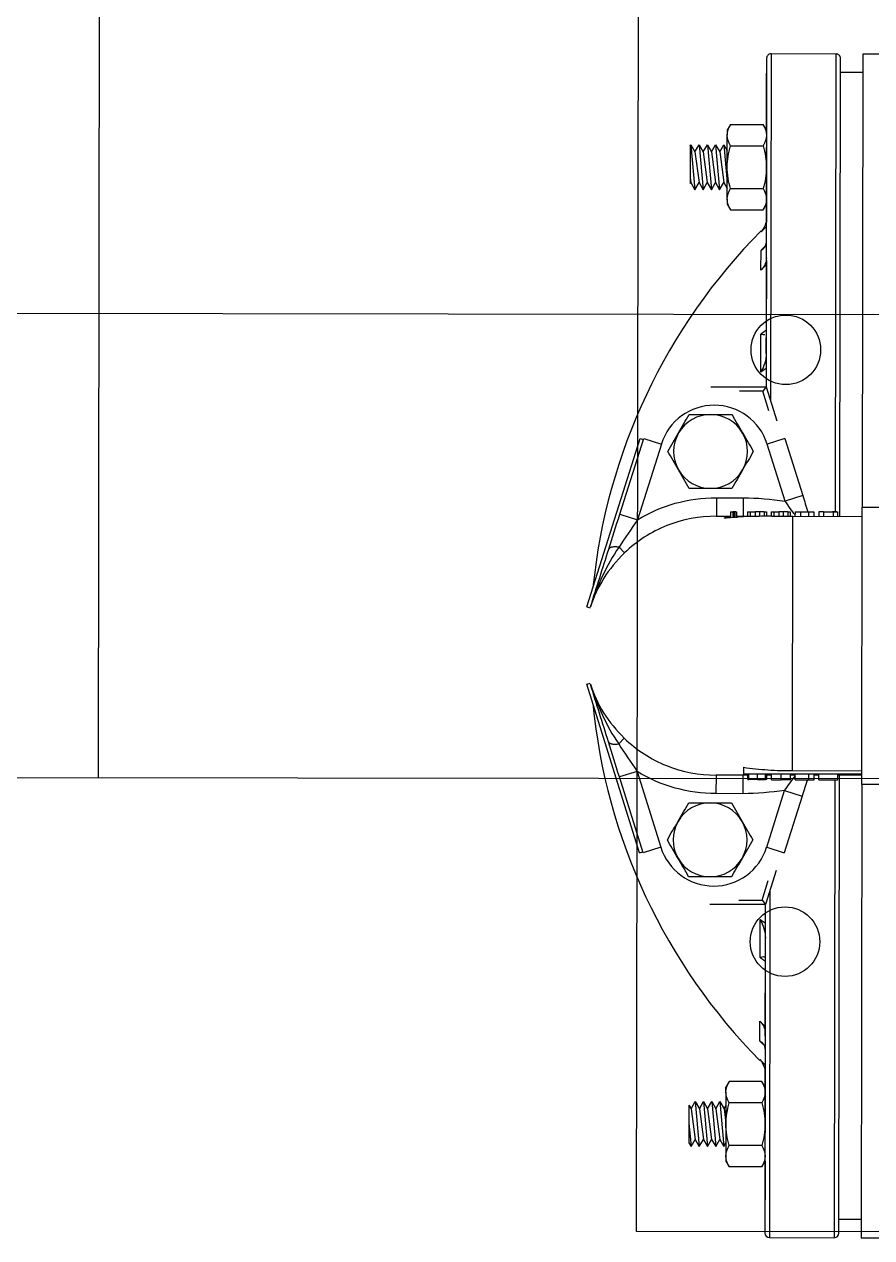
# Model space of a CAD drawing. Header units: inches. Extents: x 12 to 407, y 13 to 268.
# Drawn here: x 72.4129 to 72.559, y 226.5231 to 226.7322 of the extents above; entities that cross this region are included whole.
import ezdxf

# ---------------------------------------------------------------- set-up
doc = ezdxf.new("R2010")
doc.units = ezdxf.units.IN
doc.header["$MEASUREMENT"] = 0
doc.layers.add('SITE_20200109$0$22', color=40, linetype='Continuous')

# ---------------------------------------------------------------- blocks, each defined once
blk = doc.blocks.new('SITE_20200109$0$A$C3D8971C')
at = {"color": 9, "linetype": 'Continuous', "extrusion": (0, 1, 0)}
for p, q in [((-639.7, -750.89), (-610.69, -741.77)), ((-610.69, -741.77), (-610.51, -742.35)), ((-597.31, -741.77), (-597.49, -742.35)), ((-597.31, -741.77), (-568.3, -750.89)), ((-639.7, -751.53), (-626.64, -747.42)), ((-625.68, -750.47), (-626.64, -747.42)), ((-619.96, -748.26), (-620.95, -747.3)), ((-587.05, -747.3), (-588.04, -748.26)), ((-581.36, -747.42), (-582.32, -750.47)), ((-581.36, -747.42), (-568.3, -751.53)), ((-625.68, -750.47), (-638.74, -754.57)), ((-569.26, -754.57), (-582.32, -750.47)), ((-639.7, -750.89), (-639.52, -751.47)), ((-638.74, -754.57), (-639.7, -751.53)), ((-568.3, -751.53), (-569.26, -754.57)), ((-568.3, -750.89), (-568.48, -751.47)), ((-689.68, -759.49), (-690.33, -759.86)), ((-686.26, -759.49), (-690.33, -759.86)), ((-690.33, -759.86), (-689.1, -760.57)), ((-689.1, -760.57), (-690.33, -761.28)), ((-682.58, -760.57), (-690.33, -761.28)), ((-683.17, -759.49), (-689.68, -759.49)), ((-683.81, -759.86), (-689.1, -760.57)), ((-683.17, -759.49), (-683.81, -759.86)), ((-683.81, -759.86), (-682.58, -760.57)), ((-682.58, -760.57), (-683.81, -761.28)), ((-524.19, -759.59), (-525.42, -760.3)), ((-517.67, -759.59), (-525.42, -760.3)), ((-525.42, -760.3), (-524.19, -761.01)), ((-524.19, -761.01), (-525.42, -761.72)), ((-517.67, -761.01), (-525.42, -761.72)), ((-524.37, -759.49), (-524.19, -759.59)), ((-517.86, -759.49), (-524.37, -759.49)), ((-523.39, -759.49), (-524.19, -759.59)), ((-518.9, -760.3), (-524.19, -761.01)), ((-517.67, -759.59), (-518.9, -760.3)), ((-518.9, -760.3), (-517.67, -761.01)), ((-517.67, -761.01), (-518.9, -761.72)), ((-517.86, -759.49), (-517.67, -759.59)), ((-517.67, -759.49), (-517.86, -759.49)), ((-690.33, -761.28), (-689.1, -761.99)), ((-689.1, -761.99), (-690.33, -762.69)), ((-682.58, -761.99), (-690.33, -762.69)), ((-690.33, -762.69), (-689.1, -763.4)), ((-683.81, -761.28), (-689.1, -761.99)), ((-683.81, -762.69), (-689.1, -763.4)), ((-683.81, -761.28), (-682.58, -761.99)), ((-682.58, -761.99), (-683.81, -762.69)), ((-683.81, -762.69), (-682.58, -763.4)), ((-648.62, -763.06), (-648.61, -763.06)), ((-648.62, -772.62), (-648.62, -763.06)), ((-559.37, -763.06), (-559.39, -763.06)), ((-559.37, -763.06), (-559.37, -772.62)), ((-525.42, -761.72), (-524.19, -762.43)), ((-524.19, -762.43), (-525.42, -763.14)), ((-517.67, -762.43), (-525.42, -763.14)), ((-525.42, -763.14), (-524.19, -763.85)), ((-518.9, -761.72), (-524.19, -762.43)), ((-518.9, -763.14), (-524.19, -763.85)), ((-518.9, -761.72), (-517.67, -762.43)), ((-517.67, -762.43), (-518.9, -763.14)), ((-518.9, -763.14), (-517.67, -763.85)), ((-689.1, -763.4), (-690.33, -764.11)), ((-682.58, -763.4), (-690.33, -764.11)), ((-690.33, -764.11), (-689.1, -764.82)), ((-689.1, -764.82), (-690.33, -765.53)), ((-682.58, -764.82), (-690.33, -765.53)), ((-683.81, -764.11), (-689.1, -764.82)), ((-682.58, -763.4), (-683.81, -764.11)), ((-683.81, -764.11), (-682.58, -764.82)), ((-682.58, -764.82), (-683.81, -765.53)), ((-629.5, -768.68), (-629.5, -764.07)), ((-626.31, -764.07), (-629.5, -764.07)), ((-626.31, -769.57), (-626.31, -764.07)), ((-578.5, -764.07), (-581.69, -764.07)), ((-581.69, -764.07), (-581.69, -765.48)), ((-578.5, -764.07), (-578.5, -768.68)), ((-524.19, -763.85), (-525.42, -764.56)), ((-517.67, -763.85), (-525.42, -764.56)), ((-525.42, -764.56), (-524.19, -765.27)), ((-524.19, -765.27), (-525.22, -765.86)), ((-518.9, -764.56), (-524.19, -765.27)), ((-517.67, -765.27), (-524.19, -765.86)), ((-517.67, -763.85), (-518.9, -764.56)), ((-518.9, -764.56), (-517.67, -765.27)), ((-517.67, -765.27), (-518.7, -765.86)), ((-692.83, -765.86), (-693.82, -766.43)), ((-693.82, -772.05), (-693.82, -766.43)), ((-691.98, -765.86), (-692.83, -765.86)), ((-686.46, -765.86), (-691.98, -765.86)), ((-690.33, -765.53), (-689.76, -765.86)), ((-690.14, -772.05), (-690.14, -766.43)), ((-680.94, -765.86), (-686.46, -765.86)), ((-683.81, -765.53), (-686.29, -765.86)), ((-683.81, -765.53), (-683.24, -765.86)), ((-682.78, -772.05), (-682.78, -766.43)), ((-680.94, -765.86), (-680.08, -765.86)), ((-679.1, -766.43), (-680.08, -765.86)), ((-679.1, -772.05), (-679.1, -766.43)), ((-582.05, -765.48), (-581.94, -765.48)), ((-581.94, -766.5), (-581.94, -765.48)), ((-580.92, -766.5), (-581.94, -766.5)), ((-580.92, -766.92), (-581.94, -766.92)), ((-580.92, -767.14), (-581.94, -767.14)), ((-580.92, -767.44), (-581.94, -767.44)), ((-581.79, -765.48), (-581.69, -765.48)), ((-581.69, -765.48), (-581.69, -766.5)), ((-580.92, -766.5), (-580.92, -766.92)), ((-580.92, -767.14), (-580.92, -766.92)), ((-580.92, -767.44), (-580.92, -767.14)), ((-580.92, -767.44), (-580.92, -767.53)), ((-527.92, -765.86), (-528.9, -766.43)), ((-528.9, -766.43), (-528.9, -772.05)), ((-527.06, -765.86), (-527.92, -765.86)), ((-527.06, -765.86), (-521.54, -765.86)), ((-525.22, -766.43), (-525.22, -772.05)), ((-521.54, -765.86), (-516.02, -765.86)), ((-517.86, -766.43), (-517.86, -772.05)), ((-515.17, -765.86), (-516.02, -765.86)), ((-514.18, -766.43), (-515.17, -765.86)), ((-514.18, -766.43), (-514.18, -772.05)), ((-647.86, -768.04), (-647.86, -772.05)), ((-626.31, -768.68), (-629.5, -768.68)), ((-627.08, -769.57), (-626.06, -769.57)), ((-627.08, -769.57), (-627.08, -769.74)), ((-624.96, -768.79), (-626.06, -768.79)), ((-626.06, -768.79), (-626.06, -789.19)), ((-580.92, -767.53), (-581.94, -767.53)), ((-580.92, -769.46), (-581.79, -769.46)), ((-581.69, -767.53), (-581.69, -769.46)), ((-578.5, -768.68), (-581.69, -768.68)), ((-580.92, -769.46), (-580.92, -769.89)), ((-560.14, -772.05), (-560.14, -768.04)), ((-675.48, -771.7), (-675.33, -771.7)), ((-672.16, -771.7), (-668.7, -771.7)), ((-657.72, -771.7), (-651.16, -771.7)), ((-627.08, -771.2), (-627.08, -769.74)), ((-627.08, -769.74), (-626.06, -769.74)), ((-627.08, -771.2), (-626.06, -771.2)), ((-627.08, -771.2), (-627.08, -772.62)), ((-580.92, -769.89), (-581.77, -769.89)), ((-580.92, -770.75), (-581.73, -770.75)), ((-580.92, -771.48), (-581.7, -771.48)), ((-580.92, -769.89), (-580.92, -770.75)), ((-580.92, -771.48), (-580.92, -770.75)), ((-580.92, -772.29), (-580.92, -771.48)), ((-556.84, -771.7), (-550.28, -771.7)), ((-539.3, -771.7), (-535.84, -771.7)), ((-532.67, -771.7), (-532.52, -771.7)), ((-706, -773.38), (-706, -784.6)), ((-646.15, -773.38), (-706, -773.38)), ((-705.23, -772.62), (-648.63, -772.62)), ((-702.69, -772.62), (-702.69, -772.62)), ((-692.83, -772.62), (-699.5, -772.62)), ((-693.82, -772.05), (-692.83, -772.62)), ((-682.8, -772.62), (-687.89, -772.62)), ((-676.89, -772.62), (-682.8, -772.62)), ((-680.08, -772.62), (-679.1, -772.05)), ((-670.83, -772.62), (-676.89, -772.62)), ((-670.4, -772.62), (-657.08, -772.62)), ((-647.86, -772.05), (-648.62, -772.62)), ((-642.74, -774.44), (-648.62, -772.62)), ((-647.86, -772.05), (-644.48, -773.1)), ((-638.74, -772.82), (-639.7, -775.86)), ((-638.74, -772.82), (-628.93, -775.9)), ((-627.08, -772.83), (-627.08, -772.62)), ((-627.08, -772.62), (-626.06, -772.62)), ((-627.08, -772.83), (-626.06, -772.83)), ((-627.08, -773.65), (-626.06, -773.65)), ((-627.08, -773.65), (-627.08, -775.28)), ((-626.31, -773.65), (-626.31, -772.83)), ((-580.92, -772.29), (-581.7, -772.29)), ((-580.92, -772.72), (-581.69, -772.72)), ((-580.92, -773.54), (-581.69, -773.54)), ((-581.69, -773.65), (-581.69, -777.23)), ((-580.92, -772.29), (-580.92, -772.72)), ((-580.92, -773.54), (-580.92, -773.97)), ((-579.07, -775.9), (-569.26, -772.82)), ((-568.3, -775.86), (-569.26, -772.82)), ((-559.37, -772.62), (-565.26, -774.44)), ((-563.52, -773.1), (-560.14, -772.05)), ((-502, -773.38), (-561.85, -773.38)), ((-559.37, -772.62), (-560.14, -772.05)), ((-502.76, -772.62), (-559.37, -772.62)), ((-537.6, -772.62), (-550.92, -772.62)), ((-537.17, -772.62), (-531.11, -772.62)), ((-531.11, -772.62), (-525.2, -772.62)), ((-528.9, -772.05), (-527.92, -772.62)), ((-525.2, -772.62), (-520.11, -772.62)), ((-515.17, -772.62), (-514.18, -772.05)), ((-515.17, -772.62), (-508.5, -772.62)), ((-505.31, -772.62), (-505.31, -772.62)), ((-502, -784.6), (-502, -773.38)), ((-629.89, -778.94), (-639.7, -775.86)), ((-627.08, -776.91), (-627.08, -775.28)), ((-627.08, -775.28), (-626.06, -775.28)), ((-580.92, -773.97), (-581.69, -773.97)), ((-580.92, -774.83), (-581.69, -774.83)), ((-580.92, -775.56), (-581.69, -775.56)), ((-580.92, -773.97), (-580.92, -774.83)), ((-580.92, -775.56), (-580.92, -774.83)), ((-580.92, -776.37), (-580.92, -775.56)), ((-568.3, -775.86), (-578.11, -778.94)), ((-628.93, -775.9), (-629.89, -778.94)), ((-627.08, -776.91), (-626.06, -776.91)), ((-627.08, -777.73), (-627.08, -780.09)), ((-627.08, -777.73), (-626.06, -777.73)), ((-626.31, -777.23), (-626.31, -776.91)), ((-626.31, -777.23), (-626.3, -777.23)), ((-626.31, -777.73), (-626.31, -777.23)), ((-626.3, -777.73), (-626.3, -777.23)), ((-625.52, -777.23), (-625.52, -789.19)), ((-625.52, -777.23), (-581.69, -777.23)), ((-580.92, -776.37), (-581.69, -776.37)), ((-580.92, -776.8), (-581.69, -776.8)), ((-581.69, -777.23), (-581.69, -789.19)), ((-580.92, -777.62), (-581.69, -777.62)), ((-580.92, -776.37), (-580.92, -776.8)), ((-580.92, -777.62), (-580.92, -778.56)), ((-578.11, -778.94), (-579.07, -775.9)), ((-580.92, -778.56), (-581.69, -778.56)), ((-580.92, -779.94), (-581.69, -779.94)), ((-580.92, -778.56), (-580.92, -779.94)), ((-580.92, -779.94), (-580.92, -780.88)), ((-627.08, -780.09), (-626.06, -780.09)), ((-627.08, -780.09), (-627.08, -780.99)), ((-627.08, -780.99), (-626.06, -780.99)), ((-627.08, -781.81), (-626.06, -781.81)), ((-627.08, -781.81), (-627.08, -785.07)), ((-626.31, -781.81), (-626.31, -780.99)), ((-626.3, -781.81), (-626.3, -780.99)), ((-580.92, -780.88), (-581.69, -780.88)), ((-580.92, -781.7), (-581.69, -781.7)), ((-580.92, -782.51), (-580.92, -781.7)), ((-627.08, -784.21), (-627.08, -785.07)), ((-580.92, -782.51), (-581.69, -782.51)), ((-580.92, -784.19), (-581.69, -784.19)), ((-580.92, -782.51), (-580.92, -784.19)), ((-580.92, -784.83), (-580.92, -784.1)), ((-580.92, -784.19), (-580.92, -784.96)), ((-706, -784.6), (-627.08, -784.6)), ((-705.23, -785.37), (-626.32, -785.37)), ((-702.81, -785.37), (-702.81, -789.19)), ((-627.08, -785.07), (-626.06, -785.07)), ((-626.31, -789.19), (-626.31, -785.07)), ((-626.3, -789.19), (-626.3, -785.07)), ((-580.92, -784.96), (-581.69, -784.96)), ((-581.68, -785.37), (-502.76, -785.37)), ((-580.92, -784.6), (-502, -784.6)), ((-505.19, -789.19), (-505.19, -785.37)), ((-706, -789.19), (-706, -792.56)), ((-627.91, -789.19), (-706, -789.19)), ((-627.91, -821.07), (-627.91, -789.19)), ((-627.91, -789.19), (-580.09, -789.19)), ((-580.09, -789.19), (-580.09, -821.07)), ((-502, -789.19), (-580.09, -789.19)), ((-502, -792.56), (-502, -789.19))]:
    blk.add_line(p, q, dxfattribs=at)
at = {"color": 9, "linetype": 'Continuous'}
for p, q in [((-705, -960.5), (-705, -750.5)), ((-705, -750.5), (-305, -750.5))]:
    blk.add_line(p, q, dxfattribs=at)
for centre in [(-655, -776), (-553, -776)]:
    blk.add_circle(centre, 6, dxfattribs=at)
for centre, radius, start, end in [((-604, -843.99), 101.67, 95.662, 134.6764), ((-604, -843.99), 101.67, 45.3236, 84.338), ((-635.87, -763.69), 9.56, 107.4576, 252.5424), ((-572.12, -763.69), 9.56, 287.4576, 72.5424), ((-637.47, -763.06), 6.37, 60, 120), ((-570.53, -763.06), 6.37, 60, 120), ((-637.47, -763.06), 6.37, 120, 180), ((-637.47, -763.06), 6.37, 0, 60), ((-570.53, -763.06), 6.37, 120, 180), ((-570.53, -763.06), 6.37, 0, 60), ((-637.47, -763.06), 6.37, 180, 240), ((-637.47, -763.06), 6.37, 300, 0), ((-570.53, -763.06), 6.37, 180, 240), ((-570.53, -763.06), 6.37, 300, 0), ((-637.47, -763.06), 6.37, 240, 300), ((-570.53, -763.06), 6.37, 240, 300), ((-604, -843.99), 101.56, 134.616, 135.351), ((-604, -843.99), 101.56, 44.649, 45.384), ((-705.23, -773.38), 0.765, 90, 180), ((-502.76, -773.38), 0.765, 0, 90), ((-705.23, -784.6), 0.765, 180, 270), ((-502.76, -784.6), 0.765, 270, 0)]:
    blk.add_arc(centre, radius, start, end, dxfattribs=at)
for points, knots in [([(-610.69, -742.41), (-612.49, -742.98), (-614.28, -743.67), (-617.72, -745.29), (-619.39, -746.19), (-620.95, -747.3)], [0, 0, 0, 0, 0.5, 0.5, 1, 1, 1, 1]), ([(-620.6, -745.53), (-619, -745.02), (-617.34, -744.5), (-614.02, -743.46), (-612.36, -742.93), (-610.69, -742.41)], [0, 0, 0, 0, 0.5, 0.5, 1, 1, 1, 1]), ([(-610.69, -742.41), (-612.4, -742.95), (-614.03, -743.7), (-617.14, -745.66), (-618.61, -746.86), (-619.96, -748.26)], [0, 0, 0, 0, 0.5, 0.5, 1, 1, 1, 1]), ([(-597.31, -742.41), (-595.64, -742.93), (-593.98, -743.46), (-590.66, -744.5), (-589, -745.02), (-587.4, -745.53)], [0, 0, 0, 0, 0.5, 0.5, 1, 1, 1, 1]), ([(-588.04, -748.26), (-589.39, -746.86), (-590.86, -745.66), (-593.97, -743.7), (-595.6, -742.95), (-597.31, -742.41)], [0, 0, 0, 0, 0.5, 0.5, 1, 1, 1, 1]), ([(-587.05, -747.3), (-588.61, -746.19), (-590.28, -745.29), (-593.72, -743.67), (-595.51, -742.98), (-597.31, -742.41)], [0, 0, 0, 0, 0.5, 0.5, 1, 1, 1, 1]), ([(-619.96, -748.26), (-622, -750.35), (-623.6, -752.83), (-625.77, -758.27), (-626.31, -761.14), (-626.31, -764.07)], [0, 0, 0, 0, 0.5, 0.5, 1, 1, 1, 1]), ([(-581.69, -764.07), (-581.69, -761.14), (-582.24, -758.23), (-584.4, -752.83), (-586.02, -750.33), (-588.04, -748.26)], [0, 0, 0, 0, 0.5, 0.5, 1, 1, 1, 1]), ([(-629.5, -764.07), (-629.5, -761.67), (-629.18, -759.31), (-627.9, -754.71), (-626.93, -752.49), (-625.68, -750.47)], [0, 0, 0, 0, 0.5, 0.5, 1, 1, 1, 1]), ([(-581.69, -773.65), (-581.69, -772.46), (-581.69, -771.27), (-581.76, -768.87), (-581.83, -767.68), (-581.94, -766.5)], [0, 0, 0, 0, 0.5, 0.5, 1, 1, 1, 1]), ([(-624.96, -768.79), (-625.16, -770.19), (-625.3, -771.6), (-625.48, -774.42), (-625.52, -775.83), (-625.52, -777.23)], [0, 0, 0, 0, 0.5, 0.5, 1, 1, 1, 1]), ([(-668.7, -771.7), (-668.95, -771.93), (-669.22, -772.13), (-669.8, -772.44), (-670.1, -772.54), (-670.55, -772.61), (-670.69, -772.62), (-670.83, -772.62)], [0, 0, 0, 0, 0.411218, 0.411218, 0.820677, 0.820677, 1, 1, 1, 1]), ([(-537.17, -772.62), (-537.5, -772.62), (-537.83, -772.56), (-538.46, -772.32), (-538.76, -772.15), (-539.13, -771.86), (-539.21, -771.78), (-539.3, -771.7)], [0, 0, 0, 0, 0.428909, 0.428909, 0.858503, 0.858503, 1, 1, 1, 1]), ([(-702.56, -772.62), (-701.62, -772.62), (-701.33, -772.62), (-701.04, -772.62), (-700.7, -772.62), (-700.08, -772.62), (-699.79, -772.62), (-699.5, -772.62)], [0, 0, 0, 0, 0.525068, 0.525068, 0.788006, 0.788006, 1, 1, 1, 1]), ([(-689.82, -772.62), (-689.7, -772.62), (-689.58, -772.62), (-689.35, -772.62), (-689.11, -772.62), (-688.57, -772.62), (-688.24, -772.62), (-687.89, -772.62)], [0, 0, 0, 0, 0.326642, 0.326642, 0.653678, 0.653678, 1, 1, 1, 1]), ([(-671.27, -772.62), (-671.15, -772.62), (-671.04, -772.62), (-670.8, -772.62), (-670.61, -772.62), (-670.4, -772.62)], [0, 0, 0, 0, 0.553631, 0.553631, 1, 1, 1, 1]), ([(-626.28, -773.63), (-626.28, -773.41), (-626.27, -773.2), (-626.27, -772.93), (-626.26, -772.81)], [0, 0, 0, 0, 0.77951, 1, 1, 1, 1]), ([(-537.6, -772.62), (-537.34, -772.62), (-537.13, -772.62), (-536.98, -772.62), (-536.82, -772.62), (-536.66, -772.62)], [0, 0, 0, 0, 0.429277, 0.429277, 1, 1, 1, 1]), ([(-520.11, -772.62), (-519.78, -772.62), (-519.46, -772.62), (-518.93, -772.62), (-518.7, -772.62), (-518.53, -772.62), (-518.36, -772.62), (-518.25, -772.62), (-518.13, -772.62)], [0, 0, 0, 0, 0.286634, 0.286634, 0.57328, 0.57328, 0.57328, 1, 1, 1, 1]), ([(-508.5, -772.62), (-508.14, -772.62), (-507.78, -772.62), (-507.1, -772.62), (-506.78, -772.62), (-506.22, -772.62), (-505.98, -772.62), (-505.79, -772.62), (-505.6, -772.62), (-505.46, -772.62), (-505.31, -772.62)], [0, 0, 0, 0, 0.215359, 0.215359, 0.430727, 0.430727, 0.645961, 0.645961, 0.645961, 1, 1, 1, 1])]:
    blk.add_open_spline(points, degree=3, knots=knots, dxfattribs=at)
for points, degree in [([(-626.64, -747.42), (-624.56, -746.77), (-622.56, -746.14), (-620.6, -745.53)], 3), ([(-587.4, -745.53), (-585.44, -746.14), (-583.44, -746.77), (-581.36, -747.42)], 3), ([(-620.95, -747.3), (-622.55, -748.3), (-624.11, -749.37), (-625.68, -750.47)], 3), ([(-582.32, -750.47), (-583.89, -749.37), (-585.45, -748.3), (-587.05, -747.3)], 3), ([(-582.32, -750.47), (-579.83, -754.51), (-578.5, -759.27), (-578.5, -764.07)], 3), ([(-640.66, -757.54), (-639.57, -756.91), (-638.51, -756.3), (-637.47, -755.7)], 3), ([(-637.47, -755.7), (-636.43, -756.3), (-635.37, -756.91), (-634.28, -757.54)], 3), ([(-573.72, -757.54), (-572.64, -756.91), (-571.57, -756.3), (-570.53, -755.7)], 3), ([(-570.53, -755.7), (-569.49, -756.3), (-568.43, -756.91), (-567.34, -757.54)], 3), ([(-643.84, -759.38), (-642.8, -758.77), (-641.74, -758.16), (-640.66, -757.54)], 3), ([(-634.28, -757.54), (-633.2, -758.16), (-632.13, -758.78), (-631.09, -759.38)], 3), ([(-576.91, -759.38), (-575.86, -758.77), (-574.8, -758.16), (-573.72, -757.54)], 3), ([(-567.34, -757.54), (-566.26, -758.16), (-565.2, -758.78), (-564.16, -759.38)], 3), ([(-643.84, -763.06), (-643.84, -761.81), (-643.84, -760.57), (-643.84, -759.38)], 3), ([(-631.09, -759.38), (-631.09, -760.57), (-631.09, -761.81), (-631.09, -763.06)], 3), ([(-576.91, -763.06), (-576.91, -761.81), (-576.91, -760.57), (-576.91, -759.38)], 3), ([(-564.16, -759.38), (-564.16, -760.57), (-564.16, -761.81), (-564.16, -763.06)], 3), ([(-643.84, -766.74), (-643.84, -765.54), (-643.84, -764.3), (-643.84, -763.06)], 3), ([(-631.09, -763.06), (-631.09, -764.3), (-631.09, -765.54), (-631.09, -766.74)], 3), ([(-576.91, -766.74), (-576.91, -765.54), (-576.91, -764.3), (-576.91, -763.06)], 3), ([(-564.16, -763.06), (-564.16, -764.3), (-564.16, -765.54), (-564.16, -766.74)], 3), ([(-693.82, -766.43), (-693.22, -766.08), (-692.6, -765.86), (-691.98, -765.86)], 3), ([(-691.98, -765.86), (-691.35, -765.86), (-690.74, -766.08), (-690.14, -766.43)], 3), ([(-690.14, -766.43), (-688.95, -766.09), (-687.7, -765.86), (-686.46, -765.86)], 3), ([(-686.46, -765.86), (-685.21, -765.86), (-683.97, -766.09), (-682.78, -766.43)], 3), ([(-682.78, -766.43), (-682.17, -766.08), (-681.56, -765.86), (-680.94, -765.86)], 3), ([(-680.94, -765.86), (-680.31, -765.86), (-679.7, -766.08), (-679.1, -766.43)], 3), ([(-640.66, -768.58), (-641.74, -767.95), (-642.8, -767.34), (-643.84, -766.74)], 3), ([(-631.09, -766.74), (-632.14, -767.34), (-633.2, -767.95), (-634.28, -768.58)], 3), ([(-581.94, -766.5), (-581.96, -766.33), (-581.99, -765.99), (-582.03, -765.65), (-582.05, -765.48)], 3), ([(-573.72, -768.58), (-574.8, -767.95), (-575.87, -767.34), (-576.91, -766.74)], 3), ([(-564.16, -766.74), (-565.2, -767.34), (-566.26, -767.95), (-567.34, -768.58)], 3), ([(-528.9, -766.43), (-528.3, -766.08), (-527.69, -765.86), (-527.06, -765.86)], 3), ([(-527.06, -765.86), (-526.44, -765.86), (-525.82, -766.08), (-525.22, -766.43)], 3), ([(-525.22, -766.43), (-524.03, -766.09), (-522.79, -765.86), (-521.54, -765.86)], 3), ([(-521.54, -765.86), (-520.3, -765.86), (-519.05, -766.09), (-517.86, -766.43)], 3), ([(-517.86, -766.43), (-517.26, -766.08), (-516.65, -765.86), (-516.02, -765.86)], 3), ([(-516.02, -765.86), (-515.4, -765.86), (-514.78, -766.08), (-514.18, -766.43)], 3), ([(-637.47, -770.42), (-638.51, -769.82), (-639.57, -769.2), (-640.66, -768.58)], 3), ([(-634.28, -768.58), (-635.36, -769.2), (-636.43, -769.82), (-637.47, -770.42)], 3), ([(-628.93, -775.9), (-629.27, -773.51), (-629.5, -771.11), (-629.5, -768.68)], 3), ([(-626.15, -769.56), (-626.13, -769.31), (-626.12, -769.05), (-626.1, -768.79)], 3), ([(-578.5, -768.68), (-578.5, -771.11), (-578.73, -773.51), (-579.07, -775.9)], 3), ([(-570.53, -770.42), (-571.57, -769.82), (-572.63, -769.2), (-573.72, -768.58)], 3), ([(-567.34, -768.58), (-568.43, -769.2), (-569.49, -769.82), (-570.53, -770.42)], 3), ([(-675.33, -771.7), (-675.76, -772.09), (-676.29, -772.39), (-676.9, -772.53)], 3), ([(-673.54, -772.62), (-672.89, -772.62), (-672.44, -772.24), (-672.16, -771.7)], 3), ([(-668.7, -771.7), (-669.02, -772), (-669.32, -772.31), (-669.61, -772.62)], 3), ([(-657.7, -772.55), (-657.61, -772.42), (-657.63, -772.11), (-657.72, -771.7)], 3), ([(-651.16, -771.7), (-652.14, -772.25), (-653.26, -772.62), (-654.38, -772.62)], 3), ([(-553.62, -772.62), (-554.74, -772.62), (-555.86, -772.25), (-556.84, -771.7)], 3), ([(-550.28, -771.7), (-550.35, -771.98), (-550.37, -772.22), (-550.36, -772.38)], 3), ([(-538.39, -772.62), (-538.68, -772.31), (-538.98, -772), (-539.3, -771.7)], 3), ([(-535.84, -771.7), (-535.56, -772.24), (-535.11, -772.62), (-534.46, -772.62)], 3), ([(-531.1, -772.53), (-531.71, -772.39), (-532.24, -772.09), (-532.67, -771.7)], 3), ([(-691.98, -772.62), (-692.6, -772.62), (-693.22, -772.4), (-693.82, -772.05)], 3), ([(-690.14, -772.05), (-690.74, -772.4), (-691.35, -772.62), (-691.98, -772.62)], 3), ([(-686.46, -772.62), (-687.7, -772.62), (-688.95, -772.39), (-690.14, -772.05)], 3), ([(-682.78, -772.05), (-683.97, -772.4), (-685.21, -772.62), (-686.46, -772.62)], 3), ([(-680.94, -772.62), (-681.56, -772.62), (-682.18, -772.4), (-682.78, -772.05)], 3), ([(-679.1, -772.05), (-679.7, -772.4), (-680.31, -772.62), (-680.94, -772.62)], 3), ([(-657.08, -772.62), (-656.34, -772.62), (-655.41, -772.62), (-654.38, -772.62)], 3), ([(-553.62, -772.62), (-552.6, -772.62), (-551.66, -772.62), (-550.92, -772.62)], 3), ([(-527.06, -772.62), (-527.69, -772.62), (-528.3, -772.4), (-528.9, -772.05)], 3), ([(-525.22, -772.05), (-525.83, -772.4), (-526.44, -772.62), (-527.06, -772.62)], 3), ([(-521.54, -772.62), (-522.79, -772.62), (-524.03, -772.4), (-525.22, -772.05)], 3), ([(-517.86, -772.05), (-519.05, -772.39), (-520.3, -772.62), (-521.54, -772.62)], 3), ([(-516.02, -772.62), (-516.65, -772.62), (-517.26, -772.4), (-517.86, -772.05)], 3), ([(-514.18, -772.05), (-514.78, -772.4), (-515.4, -772.62), (-516.02, -772.62)], 3), ([(-628.93, -775.9), (-628.03, -776.55), (-627.14, -777.2), (-626.41, -777.74)], 3), ([(-626.3, -777.23), (-626.3, -776.91)], 1), ([(-581.45, -777.64), (-580.75, -777.12), (-579.91, -776.51), (-579.07, -775.9)], 3), ([(-627.07, -779.83), (-627.96, -779.55), (-628.92, -779.25), (-629.89, -778.94)], 3), ([(-578.11, -778.94), (-579.08, -779.25), (-580.04, -779.55), (-580.93, -779.83)], 3)]:
    blk.add_open_spline(points, degree=degree, dxfattribs=at)
for points, weights in [([(-620.6, -745.53), (-621.15, -745.7), (-620.95, -747.3)], [1, 0.866025403784, 1]), ([(-587.05, -747.3), (-586.85, -745.7), (-587.4, -745.53)], [1, 0.866025403784, 1]), ([(-672.16, -771.7), (-672.48, -772.04), (-672.79, -772.38)], [1, 0.99998880784, 1]), ([(-657.72, -771.7), (-658.05, -772.16), (-658.37, -772.62)], [1, 0.999979433825, 1]), ([(-651.16, -771.7), (-651.49, -772.16), (-651.81, -772.62)], [1, 0.999979431042, 1]), ([(-556.19, -772.62), (-556.51, -772.16), (-556.84, -771.7)], [1, 0.999979431042, 1]), ([(-549.63, -772.62), (-549.95, -772.16), (-550.28, -771.7)], [1, 0.999979433825, 1]), ([(-535.21, -772.38), (-535.52, -772.04), (-535.84, -771.7)], [1, 0.999988802901, 1])]:
    blk.add_rational_spline(points, weights, degree=2, dxfattribs=at)
blk = doc.blocks.new('AUDIT_I_200528142514-0')
at = {"layer": 'SITE_20200109$0$22', "color": 8, "rotation": 89.92133469272197}
blk.add_blockref('SITE_20200109$0$A$C3D8971C', (248392.59, 243549.64), dxfattribs=at)

msp = doc.modelspace()

# ---------------------------------------------------------------- linework, layer by layer
at = {"color": 8}
for p, q in [((72.42953, 229.40237, -109.40901), (72.42569, 226.60237, -109.40901)), ((72.9958, 226.68158, -109.40668), (71.5558, 226.68356, -109.40668)), ((73.07569, 226.60147, -109.40668), (71.47569, 226.60367, -109.40668))]:
    msp.add_line(p, q, dxfattribs=at)

# ---------------------------------------------------------------- block references
at = {"linetype": 'Continuous', "xscale": 0.001000002026557922, "yscale": 0.001000002026557922, "zscale": 0.001000002026557922}
msp.add_blockref('AUDIT_I_200528142514-0', (-176.62415, -16.31994, -109.40668), dxfattribs=at)

doc.saveas('drawing.dxf')
